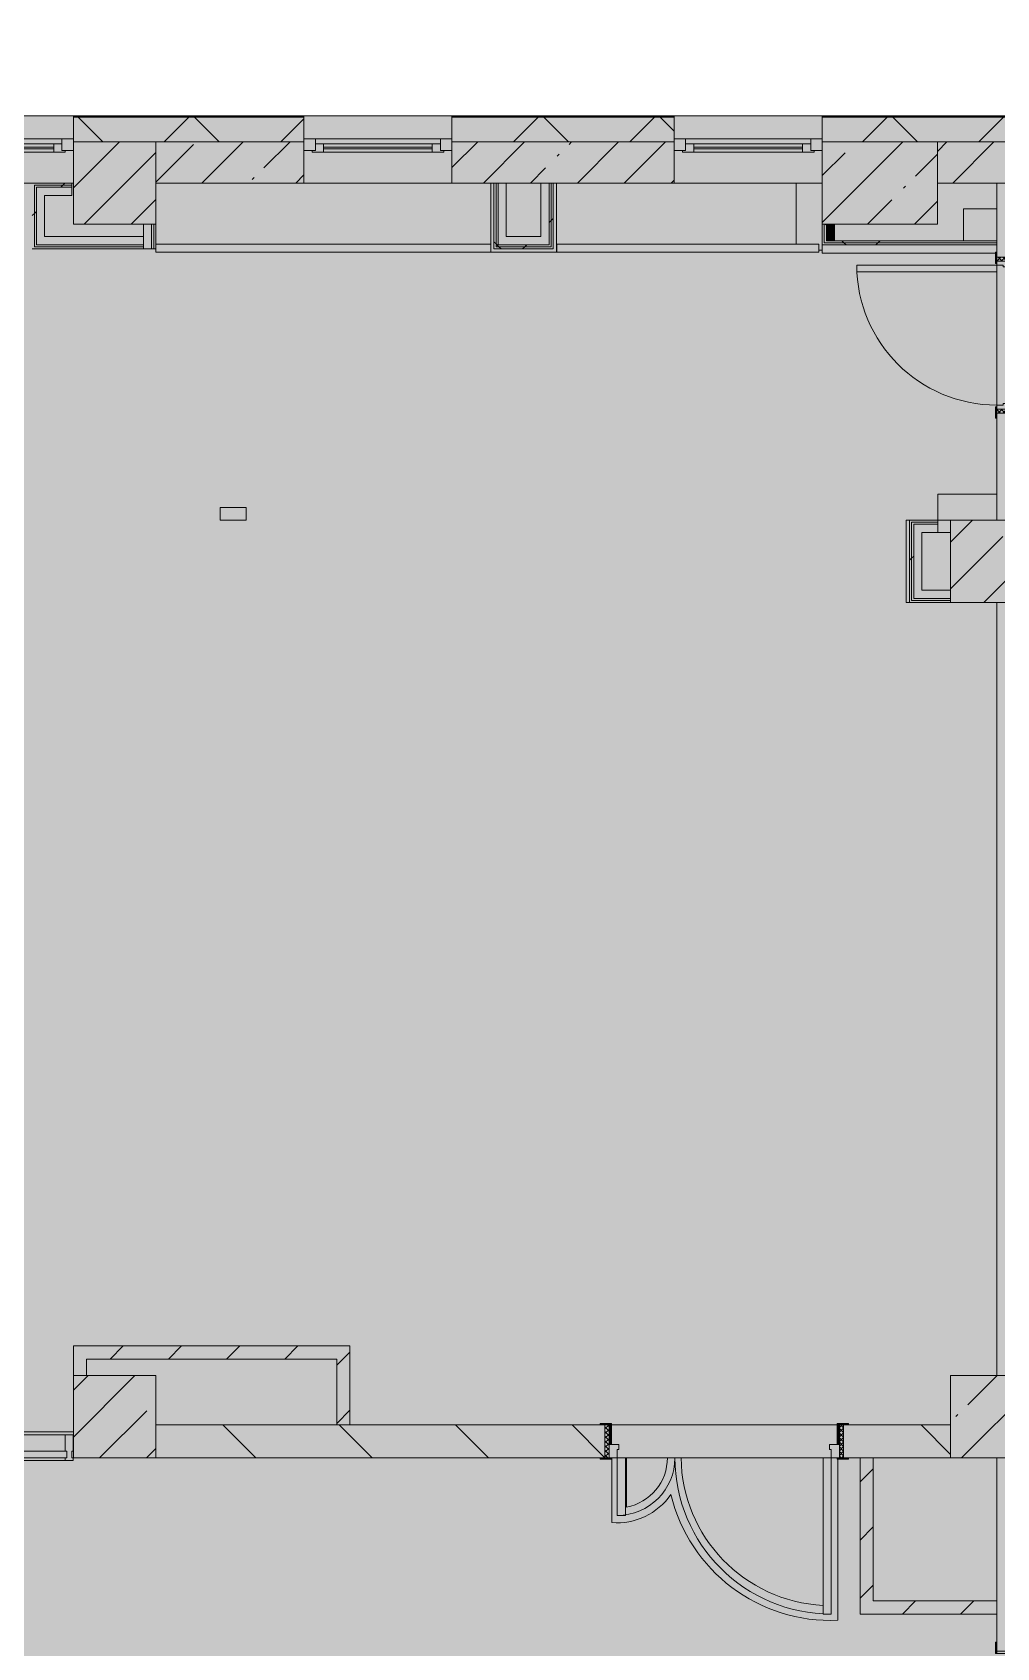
# Model space of a CAD drawing. Header units: millimetres. Extents: x 81731 to 272849, y -8553 to 29000.
# Drawn here: x 261189 to 267049, y 12246 to 22066 of the extents above; entities that cross this region are included whole.
import ezdxf

# ---------------------------------------------------------------- set-up
doc = ezdxf.new("R2010")
doc.units = ezdxf.units.MM
doc.linetypes.add('200_ШТРИХ__ш1_п0_6_', pattern=[800, 500, -300])
doc.layers.add('A-DETL-GENF-1', color=7, linetype='Continuous', lineweight=9, true_color=0xc0c0c0, transparency=0.4)
for name, color, linetype, lineweight in [('A-DETL-MBND-1', 7, '200_ШТРИХ__ш1_п0_6_', 9), ('A-WALL-6', 7, 'Continuous', 5), ('I-WALL-24', 7, 'Continuous', 5), ('S-COLS-1', 7, 'Continuous', 5)]:
    doc.layers.add(name, color=color, linetype=linetype, lineweight=lineweight)
for name, color, linetype, lineweight, true_color in [('A-DOOR-3', 7, 'Continuous', 5, 0xb7b7b7), ('A-DOOR-4', 7, 'Continuous', 5, 0xe2e2e2), ('A-DOOR-5', 7, 'Continuous', 5, 0xaaaaaa), ('A-DOOR-FRAM-2', 7, 'Continuous', 5, 0xe2e2e2), ('A-DOOR-FRAM-3', 7, 'Continuous', 5, 0xb7b7b7), ('A-DOOR-FRAM-4', 7, 'Continuous', 5, 0xaaaaaa), ('A-FLOR-2', 7, 'Continuous', 5, 0xb7b7b7), ('A-GLAZ-2', 7, 'Continuous', 5, 0x737373), ('A-GLAZ-CURT-3', 7, 'Continuous', 5, 0x737373), ('A-GLAZ-CWMG-4', 7, 'Continuous', 5, 0x737373), ('A-WALL-7', 7, 'Continuous', 5, 0x737373), ('A-WALL-8', 7, 'Continuous', 9, 0x737373), ('I-WALL-22', 7, 'Continuous', 5, 0xe7e7e7), ('I-WALL-23', 7, 'Continuous', 9, 0xe7e7e7), ('I-WALL-25', 7, 'Continuous', 5, 0x737373), ('S-COLS-2', 7, 'Continuous', 5, 0x737373)]:
    doc.layers.add(name, color=color, linetype=linetype, lineweight=lineweight, true_color=true_color)
pattern_1 = [(45, (145838.57, 0), (-285.1231, 285.1231), []), (45, (146123.7, 0), (-285.1231, 285.1231), [504.031, -100.806, 16.764, -84.042])]
pattern_2 = [(45, (145838.57, 0), (-176.7767, 176.7767), [])]
pattern_3 = [(45, (145838.6, 0), (-530.33, 530.33), []), (135, (145838.6, 0), (-530.33, -530.33), [])]

# ---------------------------------------------------------------- blocks, each defined once
blk = doc.blocks.new('110_Дверь_СКБ_2Ст - Д-1_л_Лестничная клетка EIS60 2-32142534-2_4_3_птичка')
at = {"layer": 'A-DOOR-4'}
for points in [[(662.5, 110), (662.5, 1010), (612.5, 1010), (612.5, 110)], [(-587.5, 510), (-637.5, 510), (-637.5, 110), (-587.5, 110), (-587.5, 433.2)], [(712.5, 30), (697.5, 30), (697.5, -110), (712.5, -110), (712.5, -30.6)]]:
    blk.add_hatch(color=256, dxfattribs=at).paths.add_polyline_path(points)
h = blk.add_hatch(color=256, dxfattribs=at)
h.paths.add_polyline_path([(712.5, 110), (662.5, 110), (662.5, 60), (652.5, 60), (652.5, 30), (712.5, 30)])
h.paths.add_polyline_path([(-627.5, 30), (-627.5, 60), (-637.5, 60), (-637.5, 110), (-687.5, 110), (-687.5, 30)])
at = {"layer": 'A-DOOR-FRAM-2'}
for points in [[(-672.5, 110), (-672.5, 118), (-742.5, 118), (-742.5, 110)], [(767.5, 110), (767.5, 118), (697.5, 118), (697.5, 110)], [(-672.5, 30), (-687.5, 30), (-687.5, -110), (-672.5, -110), (-672.5, -30.6)], [(-672.5, -110), (-742.5, -110), (-742.5, -118), (-672.5, -118)], [(767.5, -118), (767.5, -110), (697.5, -110), (697.5, -118)]]:
    blk.add_hatch(color=256, dxfattribs=at).paths.add_polyline_path(points)
at = {"layer": 'A-DOOR-3'}
for p, q in [((662.5, 1010), (612.5, 1010)), ((612.5, 1010), (612.5, 110)), ((662.5, 110), (662.5, 1010)), ((-637.5, 510), (-637.5, 110)), ((-587.5, 510), (-637.5, 510)), ((-587.5, 110), (-587.5, 510)), ((-637.5, 110), (-587.5, 110)), ((612.5, 110), (662.5, 110))]:
    blk.add_line(p, q, dxfattribs=at)
for centre, radius, start, end in [((662.5, 110), 900, 90, 180), ((-637.5, 110), 400, 360, 90)]:
    blk.add_arc(centre, radius, start, end, dxfattribs=at)
at = {"layer": 'A-DOOR-FRAM-3'}
for p, q in [((-672.5, 118), (-742.5, 118)), ((-742.5, 118), (-742.5, 110)), ((-742.5, 110), (-672.5, 110)), ((-637.5, 110), (-687.5, 110)), ((-687.5, 110), (-687.5, 30)), ((-672.5, 110), (-672.5, 118)), ((-637.5, 60), (-637.5, 110)), ((662.5, 110), (662.5, 60)), ((712.5, 110), (662.5, 110)), ((767.5, 118), (697.5, 118)), ((697.5, 118), (697.5, 110)), ((697.5, 110), (767.5, 110)), ((712.5, 30), (712.5, 110)), ((767.5, 110), (767.5, 118)), ((-687.5, 30), (-627.5, 30)), ((-672.5, 30), (-687.5, 30)), ((-687.5, 30), (-687.5, -110)), ((-672.5, -110), (-672.5, 30)), ((-627.5, 60), (-637.5, 60)), ((-627.5, 30), (-627.5, 60)), ((662.5, 60), (652.5, 60)), ((652.5, 60), (652.5, 30)), ((652.5, 30), (712.5, 30)), ((712.5, 30), (697.5, 30)), ((697.5, 30), (697.5, -110)), ((712.5, -110), (712.5, 30)), ((-672.5, -110), (-742.5, -110)), ((-742.5, -110), (-742.5, -118)), ((-742.5, -118), (-672.5, -118)), ((-687.5, -110), (-672.5, -110)), ((-672.5, -118), (-672.5, -110)), ((697.5, -110), (712.5, -110)), ((767.5, -110), (697.5, -110)), ((697.5, -110), (697.5, -118)), ((697.5, -118), (767.5, -118)), ((767.5, -118), (767.5, -110))]:
    blk.add_line(p, q, dxfattribs=at)
blk = doc.blocks.new('120_Окно_СКБ_1Ст - 120_Окно_СКБ_1Ст 900х2500_h_ с форточкой-V146-2_4_3_птичка')
at = {"layer": 'A-GLAZ-2'}
for p, q in [((-450, -127), (-450, -57)), ((-450, -57), (-380, -57)), ((450, -57), (-450, -57)), ((-380, -57), (-380, -127)), ((380, -87), (-380, -87)), ((-380, -87), (-380, -127)), ((-330, -137), (-330, -87)), ((330, -137), (330, -87)), ((380, -127), (380, -57)), ((380, -57), (450, -57)), ((380, -127), (380, -87)), ((450, -57), (450, -127)), ((-380, -127), (-450, -127)), ((-450, -127), (-400, -127)), ((-380, -127), (-400, -127)), ((-400, -127), (-400, -137)), ((-400, -137), (400, -137)), ((400, -137), (-400, -137)), ((-330, -107), (330, -107)), ((330, -117), (-330, -117)), ((450, -127), (380, -127)), ((400, -127), (380, -127)), ((400, -127), (449.8, -127)), ((400, -137), (400, -127))]:
    blk.add_line(p, q, dxfattribs=at)
blk = doc.blocks.new('110_Дверь_СКБ_1Ст_Внутренняя1 - Д-8 950x2100h_охрана-V99-2_4_3_птичка')
at = {"layer": 'A-DOOR-4'}
h = blk.add_hatch(color=256, dxfattribs=at)
h.paths.add_polyline_path([(-437.5, 100), (-437.5, 20), (-402.5, 20), (-402.5, 60), (-412.5, 60), (-416.2, 100)])
h.paths.add_polyline_path([(437.5, 100), (437.5, 60), (427.5, 60), (427.5, 20), (462.5, 20), (462.5, 100)])
at = {"layer": 'A-DOOR-5'}
h = blk.add_hatch(dxfattribs=at)
h.set_pattern_fill('FP_6', color=256, style=0, pattern_type=2)
h.set_pattern_definition([(135, (1826.41, 164.685), (-14.14214, -14.14214), []), (225, (1826.41, 164.685), (14.14214, -14.14214), [])])
h.paths.add_polyline_path([(487.5, 100), (462.5, 100), (462.5, -100), (487.5, -100), (487.5, -34.8)])
at = {"layer": 'A-DOOR-FRAM-2'}
for points in [[(397.5, 950), (397.5, 100), (437.5, 100), (437.5, 950)], [(-492.5, 108), (-492.5, 100), (-422.5, 100), (-422.5, 108)], [(511.4, 108), (447.5, 108), (447.5, 100), (517.5, 100), (517.5, 108)], [(-422.5, 20), (-437.5, 20), (-437.5, -100), (-422.5, -100), (-422.5, -34.8)], [(462.5, 20), (447.5, 20), (447.5, -100), (462.5, -100), (462.5, -34.8)], [(-492.5, -100), (-492.5, -108), (-422.5, -108), (-422.5, -100)], [(517.5, -100), (447.5, -100), (447.5, -108), (517.5, -108)]]:
    blk.add_hatch(color=256, dxfattribs=at).paths.add_polyline_path(points)
at = {"layer": 'A-DOOR-FRAM-4'}
h = blk.add_hatch(dxfattribs=at)
h.set_pattern_fill('FP_7', color=256, style=0, pattern_type=2)
h.set_pattern_definition([(45, (-296.384, 164.685), (-14.1421, 14.1421), []), (135, (-296.384, 164.685), (-14.1421, -14.1421), [])])
h.paths.add_polyline_path([(-437.5, 100), (-462.5, 100), (-462.5, -100), (-437.5, -100), (-437.5, -34.8)])
at = {"layer": 'A-DOOR-3'}
for p, q in [((437.5, 950), (397.5, 950)), ((397.5, 950), (397.5, 100)), ((437.5, 100), (437.5, 950)), ((397.5, 100), (437.5, 100))]:
    blk.add_line(p, q, dxfattribs=at)
blk.add_arc((437.5, 100), 850, 90, 180, dxfattribs=at)
at = {"layer": 'A-DOOR-FRAM-3'}
for p, q in [((-422.5, 108), (-492.5, 108)), ((-492.5, 108), (-492.5, 100)), ((-492.5, 100), (-422.5, 100)), ((-437.5, 100), (-462.5, 100)), ((-462.5, 100), (-462.5, -100)), ((-412.5, 100), (-437.5, 100)), ((-437.5, 100), (-437.5, 20)), ((-437.5, -100), (-437.5, 100)), ((-422.5, 100), (-437.5, 100)), ((-437.5, 100), (-437.5, 99)), ((-437.5, 99), (-422.5, 99)), ((-422.5, 100), (-422.5, 108)), ((-422.5, 99), (-422.5, 100)), ((-412.5, 60), (-412.5, 100)), ((437.5, 100), (437.5, 60)), ((462.5, 100), (437.5, 100)), ((517.5, 108), (447.5, 108)), ((447.5, 108), (447.5, 100)), ((462.5, 100), (447.5, 100)), ((447.5, 100), (447.5, 99)), ((447.5, 100), (517.5, 100)), ((447.5, 99), (462.5, 99)), ((462.5, 20), (462.5, 100)), ((487.5, 100), (462.5, 100)), ((462.5, 100), (462.5, -100)), ((462.5, 99), (462.5, 100)), ((487.5, -100), (487.5, 100)), ((517.5, 100), (517.5, 108)), ((-437.5, 20), (-402.5, 20)), ((-422.5, 20), (-437.5, 20)), ((-437.5, 20), (-437.5, -100)), ((-422.5, -100), (-422.5, 20)), ((-402.5, 60), (-412.5, 60)), ((-402.5, 20), (-402.5, 60)), ((437.5, 60), (427.5, 60)), ((427.5, 60), (427.5, 20)), ((427.5, 20), (462.5, 20)), ((462.5, 20), (447.5, 20)), ((447.5, 20), (447.5, -100)), ((462.5, -100), (462.5, 20)), ((-422.5, -100), (-492.5, -100)), ((-492.5, -100), (-492.5, -108)), ((-492.5, -108), (-422.5, -108)), ((-462.5, -100), (-437.5, -100)), ((-437.5, -100), (-422.5, -100)), ((-422.5, -108), (-422.5, -100)), ((447.5, -100), (462.5, -100)), ((517.5, -100), (447.5, -100)), ((447.5, -100), (447.5, -108)), ((447.5, -108), (517.5, -108)), ((462.5, -100), (487.5, -100)), ((517.5, -108), (517.5, -100))]:
    blk.add_line(p, q, dxfattribs=at)
blk = doc.blocks.new('120_Окно_СКБ_2Ст_Фрамуга сверху - 120_Окно_СКБ_2Ст_2300х2500_h_ ДОО-V168-2_4_3_птичка')
at = {"layer": 'A-GLAZ-2'}
for p, q in [((-1150, -127), (-1150, -57)), ((-1150, -57), (-1080, -57)), ((1150, -57), (-1150, -57)), ((-1080, -57), (-1080, -127)), ((-1080, -57), (1080, -57)), ((520, -87), (-1080, -87)), ((-1080, -87), (-1080, -127)), ((-1030, -137), (-1030, -87)), ((470, -137), (470, -87)), ((520, -127), (520, -57)), ((520, -57), (590, -57)), ((520, -127), (520, -87)), ((590, -57), (590, -127)), ((1080, -87), (590, -87)), ((590, -87), (590, -127)), ((640, -137), (640, -87)), ((1030, -137), (1030, -87)), ((1080, -127), (1080, -57)), ((1080, -57), (1150, -57)), ((1080, -127), (1080, -87)), ((1150, -57), (1150, -127)), ((-1080, -127), (-1150, -127)), ((-1150, -127), (-1100, -127)), ((-1080, -127), (-1100, -127)), ((-1100, -127), (-1100, -137)), ((-1100, -137), (540, -137)), ((540, -137), (-1100, -137)), ((-1030, -107), (470, -107)), ((470, -117), (-1030, -117)), ((590, -127), (520, -127)), ((540, -127), (520, -127)), ((540, -127), (570, -127)), ((540, -127), (570, -127)), ((540, -137), (540, -127)), ((590, -127), (570, -127)), ((570, -127), (570, -137)), ((570, -137), (1100, -137)), ((1100, -137), (570, -137)), ((640, -107), (1030, -107)), ((1030, -117), (640, -117)), ((1150, -127), (1080, -127)), ((1100, -127), (1080, -127)), ((1100, -127), (1150, -127)), ((1100, -137), (1100, -127))]:
    blk.add_line(p, q, dxfattribs=at)
blk = doc.blocks.new('120_Окно_СКБ_1Ст - 120_Окно_СКБ_1Ст 900х2500_h_ с форточкой-22877787-2_4_3_птичка')
at = {"layer": 'A-GLAZ-2'}
for p, q in [((-450, -127), (-450, -57)), ((-450, -57), (-380, -57)), ((450, -57), (-450, -57)), ((-380, -57), (-380, -127)), ((380, -87), (-380, -87)), ((-380, -87), (-380, -127)), ((-330, -137), (-330, -87)), ((330, -137), (330, -87)), ((380, -127), (380, -57)), ((380, -57), (450, -57)), ((380, -127), (380, -87)), ((450, -57), (450, -127)), ((-380, -127), (-450, -127)), ((-450, -127), (-400, -127)), ((-380, -127), (-400, -127)), ((-400, -127), (-400, -137)), ((-400, -137), (400, -137)), ((400, -137), (-400, -137)), ((-330, -107), (330, -107)), ((330, -117), (-330, -117)), ((450, -127), (380, -127)), ((400, -127), (380, -127)), ((400, -127), (450, -127)), ((400, -137), (400, -127))]:
    blk.add_line(p, q, dxfattribs=at)
blk = doc.blocks.new('BSC_Колонна _Прямоугольная - 700х500-23282984-2_4_3_птичка')
at = {"layer": 'S-COLS-1'}
h = blk.add_hatch(dxfattribs=at)
h.set_pattern_fill('FP_125', color=256, style=0, pattern_type=2)
h.set_pattern_definition([(45, (-120500, -21150), (-285.1231, 285.1231), []), (45, (-120214.88, -21150), (-285.1231, 285.1231), [504.031, -100.806, 16.764, -84.042])])
h.paths.add_polyline_path([(-138.1, -250), (350, -250), (350, 250), (-350, 250), (-350, -250)])
at = {"layer": 'S-COLS-2'}
for p, q in [((350, 250), (-350, 250)), ((-350, 250), (-350, -250)), ((350, -250), (350, 250)), ((-350, -250), (350, -250))]:
    blk.add_line(p, q, dxfattribs=at)
blk = doc.blocks.new('BSC_Колонна _Прямоугольная - 500х500-23282985-2_4_3_птичка')
at = {"layer": 'S-COLS-1'}
h = blk.add_hatch(dxfattribs=at)
h.set_pattern_fill('FP_126', color=256, style=0, pattern_type=2)
h.set_pattern_definition([(45, (-115850.45, -21150), (-285.1231, 285.1231), []), (45, (-115565.32, -21150), (-285.1231, 285.1231), [504.031, -100.806, 16.764, -84.042])])
h.paths.add_polyline_path([(-250, -250), (250, -250), (250, 250), (-250, 250), (-250, -95.3)])
at = {"layer": 'S-COLS-2'}
for p, q in [((250, 250), (-250, 250)), ((-250, 250), (-250, -250)), ((250, -250), (250, 250)), ((-250, -250), (250, -250))]:
    blk.add_line(p, q, dxfattribs=at)
blk = doc.blocks.new('BSC_Колонна _Прямоугольная - 500х500-22291386-2_4_3_птичка')
at = {"layer": 'S-COLS-1'}
h = blk.add_hatch(dxfattribs=at)
h.set_pattern_fill('FP_146', color=256, style=0, pattern_type=2)
h.set_pattern_definition([(45, (-121180, -13650), (-285.1231, 285.1231), []), (45, (-120894.88, -13650), (-285.1231, 285.1231), [504.031, -100.806, 16.764, -84.042])])
h.paths.add_polyline_path([(-250, -250), (250, -250), (250, 250), (-250, 250), (-250, -115.2)])
at = {"layer": 'S-COLS-2'}
for p, q in [((250, 250), (-250, 250)), ((-250, 250), (-250, -250)), ((250, -250), (250, 250)), ((-250, -250), (250, -250))]:
    blk.add_line(p, q, dxfattribs=at)
blk = doc.blocks.new('BSC_Колонна _Прямоугольная - 500х500-V200-2_4_3_птичка')
at = {"layer": 'S-COLS-1'}
h = blk.add_hatch(dxfattribs=at)
h.set_pattern_fill('FP_155', color=256, style=0, pattern_type=2)
h.set_pattern_definition([(45, (-121180, -18850), (-285.1231, 285.1231), []), (45, (-120894.88, -18850), (-285.1231, 285.1231), [504.031, -100.806, 16.764, -84.042])])
h.paths.add_polyline_path([(-250, -250), (250, -250), (250, 250), (-250, 250), (-250, -109.1)])
at = {"layer": 'S-COLS-2'}
for p, q in [((250, 250), (-250, 250)), ((-250, 250), (-250, -250)), ((250, -250), (250, 250)), ((-250, -250), (250, -250))]:
    blk.add_line(p, q, dxfattribs=at)
blk = doc.blocks.new('110_Дверь_СКБ_2Ст - Д-6_п__ ДОО_Дв_1450x2100h_Дверь из раздевальной в коридор-32371698-2_4_3_птичка')
at = {"layer": 'A-DOOR-4'}
h = blk.add_hatch(color=256, dxfattribs=at)
h.paths.add_polyline_path([(-637.5, -100), (-637.5, -50), (-627.5, -50), (-627.5, -20), (-687.5, -20), (-687.5, -100)])
h.paths.add_polyline_path([(662.5, -100), (712.5, -100), (712.5, -20), (652.5, -20), (652.5, -50), (662.5, -50)])
for points in [[(-587.5, -450), (-587.5, -100), (-637.5, -100), (-637.5, -450)], [(612.5, -1050), (662.5, -1050), (662.5, -100), (612.5, -100)]]:
    blk.add_hatch(color=256, dxfattribs=at).paths.add_polyline_path(points)
at = {"layer": 'A-DOOR-5'}
h = blk.add_hatch(dxfattribs=at)
h.set_pattern_fill('FP_41', color=256, style=0, pattern_type=2)
h.set_pattern_definition([(225, (1576.41, -164.685), (-14.14214, 14.14214), []), (135, (1576.41, -164.685), (14.14214, 14.14214), [])])
h.paths.add_polyline_path([(737.5, -100), (737.5, 100), (712.5, 100), (712.5, -100)])
at = {"layer": 'A-DOOR-FRAM-2'}
for points in [[(-672.5, 100), (-672.5, 108), (-742.5, 108), (-742.5, 100)], [(-672.5, -20), (-672.5, 100), (-687.5, 100), (-687.5, -20)], [(767.5, 100), (767.5, 108), (697.5, 108), (697.5, 100)], [(712.5, -20), (712.5, 100), (697.5, 100), (697.5, -20)], [(-672.5, -108), (-672.5, -100), (-742.5, -100), (-742.5, -108)], [(767.5, -108), (767.5, -100), (697.5, -100), (697.5, -108)]]:
    blk.add_hatch(color=256, dxfattribs=at).paths.add_polyline_path(points)
at = {"layer": 'A-DOOR-FRAM-4'}
h = blk.add_hatch(dxfattribs=at)
h.set_pattern_fill('FP_42', color=256, style=0, pattern_type=2)
h.set_pattern_definition([(315, (-546.384, -164.685), (-14.1421, -14.1421), []), (225, (-546.384, -164.685), (-14.1421, 14.1421), [])])
h.paths.add_polyline_path([(-687.5, -100), (-687.5, 100), (-712.5, 100), (-712.5, -100)])
at = {"layer": 'A-DOOR-3'}
for p, q in [((-637.5, -100), (-587.5, -100)), ((-637.5, -450), (-637.5, -100)), ((-587.5, -100), (-587.5, -450)), ((612.5, -100), (662.5, -100)), ((612.5, -1050), (612.5, -100)), ((662.5, -100), (662.5, -1050)), ((-587.5, -450), (-637.5, -450)), ((662.5, -1050), (612.5, -1050))]:
    blk.add_line(p, q, dxfattribs=at)
for centre, radius, start, end in [((-637.5, -100), 350, 270, 0), ((662.5, -100), 950, 180, 270)]:
    blk.add_arc(centre, radius, start, end, dxfattribs=at)
at = {"layer": 'A-DOOR-FRAM-3'}
for p, q in [((-742.5, 108), (-672.5, 108)), ((-742.5, 100), (-742.5, 108)), ((-672.5, 100), (-742.5, 100)), ((-712.5, 100), (-687.5, 100)), ((-712.5, -100), (-712.5, 100)), ((-687.5, 100), (-687.5, -100)), ((-687.5, 100), (-672.5, 100)), ((-687.5, -20), (-687.5, 100)), ((-672.5, 108), (-672.5, 100)), ((-672.5, 100), (-672.5, -20)), ((697.5, 100), (697.5, 108)), ((697.5, 108), (767.5, 108)), ((697.5, -20), (697.5, 100)), ((697.5, 100), (712.5, 100)), ((767.5, 100), (697.5, 100)), ((712.5, -100), (712.5, 100)), ((712.5, 100), (737.5, 100)), ((712.5, 100), (712.5, -20)), ((737.5, 100), (737.5, -100)), ((767.5, 108), (767.5, 100)), ((-687.5, -20), (-627.5, -20)), ((-687.5, -100), (-687.5, -20)), ((-672.5, -20), (-687.5, -20)), ((-637.5, -50), (-637.5, -100)), ((-627.5, -50), (-637.5, -50)), ((-627.5, -20), (-627.5, -50)), ((652.5, -20), (712.5, -20)), ((652.5, -50), (652.5, -20)), ((662.5, -50), (652.5, -50)), ((662.5, -100), (662.5, -50)), ((712.5, -20), (697.5, -20)), ((712.5, -20), (712.5, -100)), ((-742.5, -100), (-672.5, -100)), ((-742.5, -108), (-742.5, -100)), ((-672.5, -108), (-742.5, -108)), ((-687.5, -100), (-712.5, -100)), ((-637.5, -100), (-687.5, -100)), ((-672.5, -100), (-672.5, -108)), ((712.5, -100), (662.5, -100)), ((697.5, -108), (697.5, -100)), ((697.5, -100), (767.5, -100)), ((767.5, -108), (697.5, -108)), ((737.5, -100), (712.5, -100)), ((767.5, -100), (767.5, -108))]:
    blk.add_line(p, q, dxfattribs=at)
blk = doc.blocks.new('Системная панель - Стекло - 40мм-32428871-2_4_3_птичка')
at = {"layer": 'A-GLAZ-CURT-3'}
for p, q in [((749.5, 0), (-749.5, 0)), ((-749.5, 0), (-749.5, -40)), ((749.5, -40), (749.5, 0)), ((-749.5, -40), (749.5, -40))]:
    blk.add_line(p, q, dxfattribs=at)
blk = doc.blocks.new('Прямоугольный импост - Импост структурный с накладкой - 160мм Темный-32428319-2_4_3_птичка')
at = {"layer": 'A-GLAZ-CWMG-4'}
for p, q in [((0, 140), (-50, 140)), ((-50, 140), (-50, 40)), ((0, 40), (0, 140)), ((-50, 40), (-40, 40)), ((-40, 0), (-50, 0)), ((-50, 0), (-50, -17)), ((-40, 40), (-40, 0)), ((-10, 0), (-10, 40)), ((-10, 40), (0, 40)), ((0, 0), (-10, 0)), ((0, -17), (0, 0)), ((-50, -17), (0, -17))]:
    blk.add_line(p, q, dxfattribs=at)
blk = doc.blocks.new('Прямоугольный импост - Импост структурный с накладкой - 160мм Темный-32428868-2_4_3_птичка')
at = {"layer": 'A-GLAZ-CWMG-4'}
for p, q in [((114070.5, 13540), (115549.5, 13540)), ((114070.5, 13383), (115549.5, 13383))]:
    blk.add_line(p, q, dxfattribs=at)

msp = doc.modelspace()

# ---------------------------------------------------------------- hatches: boundary and pattern name
at = {"layer": 'A-DETL-GENF-1'}
msp.add_hatch(color=256, dxfattribs=at).paths.add_polyline_path([(268055.5, -258), (271076.6, -258), (271076.6, 21558), (239146.6, 21558), (239146.6, 27348), (230698.6, 27348), (230698.6, 5750), (235040.6, 5750), (235040.6, -258), (267128, -258)])
at = {"layer": 'A-WALL-6'}
h = msp.add_hatch(dxfattribs=at)
h.set_pattern_fill('FP_66', color=256, style=0, pattern_type=2)
h.set_pattern_definition([(45, (145838.57, 0), (-353.5534, 353.5534), []), (135, (145838.57, 0), (-353.5534, -353.5534), [])])
h.paths.add_polyline_path([(271068.6, 21400), (271068.6, 21550), (265988.8, 21550), (265988.8, 21400), (270918.6, 21400)])
h.paths.add_polyline_path([(265088.8, 21400), (265088.8, 21550), (263739, 21550), (263739, 21400), (264345.4, 21400)])
h.paths.add_polyline_path([(252287.7, 21400), (252689, 21400), (252689, 21550), (251388.8, 21550), (251388.8, 21400), (251888.6, 21400)])
h.paths.add_polyline_path([(254889, 21400), (254889, 21550), (253589, 21550), (253589, 21400), (254142.7, 21400)])
h.paths.add_polyline_path([(255789, 21400), (257088.6, 21400), (257088.6, 21550), (255789, 21550)])
h.paths.add_polyline_path([(261939, 21400), (262839, 21400), (262839, 21550), (261439, 21550), (261439, 21400), (261562.9, 21400)])
h.paths.add_polyline_path([(259139, 21400), (259139, 21550), (257988.6, 21550), (257988.6, 21400)])
h.paths.add_polyline_path([(249088.8, 21400), (249088.8, 21550), (247888.6, 21550), (247888.6, 21400), (248577.6, 21400)])
h.paths.add_polyline_path([(239146.6, 21400), (239148.6, 21400), (239144.5, 21550), (238898.6, 21550), (238898.6, 21400), (239105.5, 21400)])
h.paths.add_polyline_path([(242448.6, 21400), (246988.6, 21400), (246988.6, 21550), (242448.6, 21550)])
at = {"layer": 'I-WALL-22'}
for points in [[(261429, 21075), (261429, 21125), (261264, 21125), (261264, 21075)], [(261914, 20749), (261914, 20900), (261864, 20900), (261864, 20749)], [(267040.6, 20724), (267040.6, 20730), (267048.6, 20730), (267048.6, 20774), (265988.6, 20774), (265988.6, 20724), (266200.5, 20724)], [(266594.2, 18625), (266594.2, 19025), (266544.2, 19025), (266544.2, 18625)], [(266768.6, 18625), (266768.6, 18675), (266594.2, 18675), (266594.2, 18625)]]:
    msp.add_hatch(color=256, dxfattribs=at).paths.add_polyline_path(points)
at = {"layer": 'I-WALL-23'}
for points in [[(261214, 20774), (261264, 20774), (261264, 21125), (261214, 21125), (261214, 21054.7)], [(264069.1, 20774), (264069.1, 21150), (264019.1, 21150), (264019.1, 20774)], [(264329.1, 20824), (264329.1, 21150), (264279.1, 21150), (264279.1, 20824)], [(261264, 20774), (261864, 20774), (261864, 20824), (261264, 20824)], [(264069.1, 20774), (264329.1, 20774), (264329.1, 20824), (264069.1, 20824)], [(266063.6, 20799), (266063.6, 20900), (266013.6, 20900), (266013.6, 20799)], [(266690.6, 19025), (266690.6, 19075), (266544.2, 19075), (266544.2, 19025), (266664.2, 19025)]]:
    msp.add_hatch(color=256, dxfattribs=at).paths.add_polyline_path(points)
at = {"layer": 'I-WALL-24'}
h = msp.add_hatch(dxfattribs=at)
h.set_pattern_fill('FP_74', color=256, style=0, pattern_type=2)
h.set_pattern_definition(pattern_1)
h.paths.add_polyline_path([(257988.6, 21150), (259139, 21150), (259139, 21400), (257988.6, 21400)])
h.paths.add_polyline_path([(261939, 21150), (262839, 21150), (262839, 21400), (261939, 21400), (261939, 21239.3)])
h.paths.add_polyline_path([(267048.6, 21150), (267048.6, 21400), (266688.6, 21400), (266688.6, 21150)])
h.paths.add_polyline_path([(264354.1, 21150), (265088.8, 21150), (265088.8, 21400), (263739, 21400), (263739, 21150), (264345.4, 21150)])
h.paths.add_polyline_path([(246976.1, 21150), (246988.6, 21150), (246988.6, 21400), (246638.6, 21400), (246638.6, 21150), (246963.6, 21150)])
h.paths.add_polyline_path([(248577.6, 21150), (249088.8, 21150), (249088.8, 21400), (247888.6, 21400), (247888.6, 21150)])
h.paths.add_polyline_path([(251888.6, 21150), (252689, 21150), (252689, 21400), (251888.6, 21400)])
h.paths.add_polyline_path([(254142.7, 21150), (254889, 21150), (254889, 21400), (253589, 21400), (253589, 21150), (254063.6, 21150)])
h.paths.add_polyline_path([(257088.6, 21150), (257088.6, 21400), (256888.6, 21400), (256888.6, 21150), (256925.3, 21150)])
h.paths.add_polyline_path([(256188.6, 21150), (256188.6, 21400), (255789, 21400), (255789, 21150), (255997.8, 21150)])
h = msp.add_hatch(dxfattribs=at)
h.set_pattern_fill('FP_160', color=256, style=0, pattern_type=2)
h.set_pattern_definition(pattern_3)
h.paths.add_polyline_path([(261189, 20749), (261201.5, 20749), (261201.5, 21150), (261189, 21150), (261189, 21054.7)])
h = msp.add_hatch(dxfattribs=at)
h.set_pattern_fill('FP_160', color=256, style=0, pattern_type=2)
h.set_pattern_definition(pattern_3)
h.paths.add_polyline_path([(261264, 21137.5), (261429, 21137.5), (261429, 21150), (261201.5, 21150), (261201.5, 21137.5), (261214, 21137.5)])
h = msp.add_hatch(dxfattribs=at)
h.set_pattern_fill('FP_160', color=256, style=0, pattern_type=2)
h.set_pattern_definition(pattern_3)
h.paths.add_polyline_path([(261201.5, 20761.5), (261214, 20761.5), (261214, 21137.5), (261201.5, 21137.5), (261201.5, 21054.7)])
h = msp.add_hatch(dxfattribs=at)
h.set_pattern_fill('FP_160', color=256, style=0, pattern_type=2)
h.set_pattern_definition(pattern_3)
h.paths.add_polyline_path([(261429, 21125), (261429, 21137.5), (261214, 21137.5), (261214, 21125), (261264, 21125)])
h = msp.add_hatch(dxfattribs=at)
h.set_pattern_fill('FP_160', color=256, style=0, pattern_type=2)
h.set_pattern_definition(pattern_3)
h.paths.add_polyline_path([(264006.6, 20749), (264006.6, 21150), (263994.1, 21150), (263994.1, 20749)])
h = msp.add_hatch(dxfattribs=at)
h.set_pattern_fill('FP_160', color=256, style=0, pattern_type=2)
h.set_pattern_definition(pattern_3)
h.paths.add_polyline_path([(264019.1, 20761.5), (264019.1, 21150), (264006.6, 21150), (264006.6, 20761.5)])
h = msp.add_hatch(dxfattribs=at)
h.set_pattern_fill('FP_160', color=256, style=0, pattern_type=2)
h.set_pattern_definition(pattern_3)
h.paths.add_polyline_path([(264329.1, 20774), (264341.6, 20774), (264341.6, 21150), (264329.1, 21150), (264329.1, 20824)])
h = msp.add_hatch(dxfattribs=at)
h.set_pattern_fill('FP_160', color=256, style=0, pattern_type=2)
h.set_pattern_definition(pattern_3)
h.paths.add_polyline_path([(264354.1, 20761.5), (264354.1, 21150), (264341.6, 21150), (264345.4, 20761.5)])
h = msp.add_hatch(dxfattribs=at)
h.set_pattern_fill('FP_160', color=256, style=0, pattern_type=2)
h.set_pattern_definition(pattern_3)
h.paths.add_polyline_path([(261926.5, 20749), (261926.5, 20900), (261914, 20900), (261914, 20749)])
h = msp.add_hatch(dxfattribs=at)
h.set_pattern_fill('FP_160', color=256, style=0, pattern_type=2)
h.set_pattern_definition(pattern_3)
h.paths.add_polyline_path([(266013.6, 20799), (266013.6, 20900), (266001.1, 20900), (266001.1, 20799)])
h = msp.add_hatch(dxfattribs=at)
h.set_pattern_fill('FP_160', color=256, style=0, pattern_type=2)
h.set_pattern_definition(pattern_3)
h.paths.add_polyline_path([(264354.1, 20749), (264354.1, 20761.5), (264006.6, 20761.5), (264006.6, 20749), (264345.4, 20749)])
h = msp.add_hatch(dxfattribs=at)
h.set_pattern_fill('FP_160', color=256, style=0, pattern_type=2)
h.set_pattern_definition(pattern_3)
h.paths.add_polyline_path([(264019.1, 20761.5), (264341.6, 20761.5), (264341.6, 20774), (264019.1, 20774)])
h = msp.add_hatch(dxfattribs=at)
h.set_pattern_fill('FP_160', color=256, style=0, pattern_type=2)
h.set_pattern_definition(pattern_3)
h.paths.add_polyline_path([(267048.6, 20774), (267048.6, 20786.5), (265988.6, 20786.5), (265988.6, 20774), (266200.5, 20774)])
h = msp.add_hatch(dxfattribs=at)
h.set_pattern_fill('FP_160', color=256, style=0, pattern_type=2)
h.set_pattern_definition(pattern_3)
h.paths.add_polyline_path([(267048.6, 20786.5), (267048.6, 20799), (266001.1, 20799), (266001.1, 20786.5), (266200.5, 20786.5)])
h = msp.add_hatch(dxfattribs=at)
h.set_pattern_fill('FP_160', color=256, style=0, pattern_type=2)
h.set_pattern_definition(pattern_3)
h.paths.add_polyline_path([(266531.7, 18600), (266531.7, 19087.5), (266519.2, 19087.5), (266519.2, 18600)])
h = msp.add_hatch(dxfattribs=at)
h.set_pattern_fill('FP_160', color=256, style=0, pattern_type=2)
h.set_pattern_definition(pattern_3)
h.paths.add_polyline_path([(266544.2, 18612.5), (266544.2, 19075), (266531.7, 19075), (266531.7, 18612.5)])
h = msp.add_hatch(dxfattribs=at)
h.set_pattern_fill('FP_78', color=256, style=0, pattern_type=2)
h.set_pattern_definition(pattern_2)
h.paths.add_polyline_path([(263119, 14000), (263119, 14080), (261518.6, 14080), (261518.6, 14000), (263039, 14000)])
h = msp.add_hatch(dxfattribs=at)
h.set_pattern_fill('FP_78', color=256, style=0, pattern_type=2)
h.set_pattern_definition(pattern_2)
h.paths.add_polyline_path([(263119, 13600), (263119, 14000), (263039, 14000), (263039, 13600)])
h = msp.add_hatch(dxfattribs=at)
h.set_pattern_fill('FP_77', color=256, style=0, pattern_type=2)
h.set_pattern_definition([(135, (145838.57, 0), (-353.5534, -353.5534), [])])
h.paths.add_polyline_path([(261939, 13400), (264668.6, 13400), (264668.6, 13600), (261939, 13600), (261939, 13534.8)])
h.paths.add_polyline_path([(266118.6, 13400), (266768.6, 13400), (266768.6, 13600), (266118.6, 13600), (266118.6, 13534.8)])
h = msp.add_hatch(dxfattribs=at)
h.set_pattern_fill('FP_78', color=256, style=0, pattern_type=2)
h.set_pattern_definition(pattern_2)
h.paths.add_polyline_path([(266298.6, 12450), (266298.6, 13400), (266218.6, 13400), (266218.6, 12450)])
h = msp.add_hatch(dxfattribs=at)
h.set_pattern_fill('FP_78', color=256, style=0, pattern_type=2)
h.set_pattern_definition(pattern_2)
h.paths.add_polyline_path([(267048.6, 12450), (267048.6, 12530), (266298.6, 12530), (266298.6, 12450)])
at = {"layer": 'S-COLS-1'}
h = msp.add_hatch(dxfattribs=at)
h.set_pattern_fill('FP_74', color=256, style=0, pattern_type=2)
h.set_pattern_definition(pattern_1)
h.paths.add_polyline_path([(261938.6, 13400), (261938.6, 13900), (261438.6, 13900), (261438.6, 13400), (261562.9, 13400)])

# ---------------------------------------------------------------- linework, layer by layer
at = {"layer": 'A-DETL-MBND-1'}
for p, q in [((265830.6, 20779), (265830.6, 21150)), ((267048.6, 20992), (266846.6, 20992)), ((266846.6, 20992), (266846.6, 20799)), ((265968.8, 20742), (265988.6, 20742)), ((266690.6, 19100), (266690.6, 19258)), ((266690.6, 19258), (267048.6, 19258)), ((262330.6, 19100), (262330.6, 19177.5)), ((262330.6, 19177.5), (262488.6, 19177.5)), ((262488.6, 19177.5), (262488.6, 19100)), ((262330.6, 19100), (262488.6, 19100)), ((266690.6, 19025), (266768.6, 19025))]:
    msp.add_line(p, q, dxfattribs=at)
at = {"layer": 'A-FLOR-2'}
for p, q in [((263974.1, 20779), (263974.1, 21150)), ((264374.1, 21150), (264374.1, 20730)), ((264374.1, 20730), (263974.1, 20730)), ((267048.6, 19800), (267048.6, 20610)), ((267048.6, 20610), (267048.6, 19800)), ((266499.2, 18600), (266499.2, 19100)), ((266499.2, 19100), (266519.2, 19100)), ((266690.6, 19100), (266768.6, 19100)), ((266519.2, 18600), (266499.2, 18600)), ((258378.6, 13557), (261438.6, 13557)), ((264709.5, 13400), (264709.5, 13006.4)), ((264799.5, 13400), (264793.6, 13400)), ((265993.6, 13400), (264799.5, 13400)), ((264799.5, 13100.3), (264799.5, 13400)), ((266083.6, 12411.9), (266083.6, 13392))]:
    msp.add_line(p, q, dxfattribs=at)
for centre, radius, start, end in [((264743, 13400), 305, 280.66451, 0), ((266041, 13411), 910, 180.6926, 267.00995), ((264743, 13400), 395, 265.12655, 325.57769), ((266041, 13411), 1000, 193.54971, 272.43764)]:
    msp.add_arc(centre, radius, start, end, dxfattribs=at)
at = {"layer": 'A-WALL-7'}
for p, q in [((265988.8, 21558), (255789, 21558)), ((261439, 21558), (261439, 21400)), ((262839, 21400), (262839, 21558)), ((263739, 21558), (263739, 21400)), ((265088.8, 21400), (265088.8, 21558)), ((271076.6, 21558), (265988.8, 21558)), ((265988.8, 21558), (265988.8, 21400)), ((267048.6, 21400), (270918.6, 21400))]:
    msp.add_line(p, q, dxfattribs=at)
at = {"layer": 'A-WALL-8'}
for p, q in [((262839, 21553), (261439, 21553)), ((262839, 21550), (261439, 21550)), ((265088.8, 21553), (263739, 21553)), ((265088.8, 21550), (263739, 21550)), ((271071.6, 21553), (265988.8, 21553)), ((271068.6, 21550), (265988.8, 21550)), ((262839, 21400), (261939, 21400)), ((265088.8, 21400), (263739, 21400)), ((267048.6, 21400), (266688.6, 21400)), ((261264, 21150), (261201.5, 21150)), ((261201.5, 20761.5), (261201.5, 21137.5)), ((261429, 21137.5), (261201.5, 21137.5)), ((261214, 20774), (261214, 21125)), ((261429, 21125), (261214, 21125)), ((264069.1, 21150), (263994.1, 21150)), ((264006.6, 20761.5), (264006.6, 21150)), ((264019.1, 20774), (264019.1, 21150)), ((264354.1, 21150), (264279.1, 21150)), ((264329.1, 21150), (264329.1, 20774)), ((264341.6, 21150), (264341.6, 20761.5)), ((267248.6, 21150), (267048.6, 21150)), ((261914, 20749), (261914, 20900)), ((261926.5, 20749), (261926.5, 20900)), ((266001.1, 20786.5), (266001.1, 20900)), ((266013.6, 20799), (266013.6, 20900)), ((261864, 20761.5), (261201.5, 20761.5)), ((261864, 20774), (261214, 20774)), ((264341.6, 20761.5), (264006.6, 20761.5)), ((264329.1, 20774), (264019.1, 20774)), ((267048.6, 20774), (265988.6, 20774)), ((267048.6, 20786.5), (266001.1, 20786.5)), ((266013.6, 20799), (266063.6, 20799)), ((266531.7, 19087.5), (266531.7, 18612.5)), ((266531.7, 19087.5), (266690.6, 19087.5)), ((266544.2, 19075), (266544.2, 18625)), ((266544.2, 19075), (266690.6, 19075)), ((266531.7, 18612.5), (266768.6, 18612.5)), ((266544.2, 18625), (266768.6, 18625)), ((263039, 13600), (263119, 13600)), ((266298.6, 13400), (266218.6, 13400)), ((267048.6, 12450), (267048.6, 12530))]:
    msp.add_line(p, q, dxfattribs=at)
at = {"layer": 'I-WALL-25'}
for p, q in [((262839, 21150), (262839, 21400)), ((263739, 21400), (263739, 21150)), ((265088.8, 21150), (265088.8, 21400)), ((261439, 21150), (256888.6, 21150)), ((261429, 21075), (261429, 21150)), ((263994.1, 21150), (261939, 21150)), ((263994.1, 21150), (263994.1, 20749)), ((264069.1, 21150), (264279.1, 21150)), ((264069.1, 20824), (264069.1, 21150)), ((264279.1, 21150), (264279.1, 20824)), ((265988.6, 21150), (264354.1, 21150)), ((264354.1, 20749), (264354.1, 21150)), ((266688.6, 21150), (267048.6, 21150)), ((267048.6, 21150), (267048.6, 20730)), ((261264, 20824), (261264, 21075)), ((261264, 21075), (261429, 21075)), ((261864, 20824), (261264, 20824)), ((261864, 20900), (261864, 20749)), ((261939, 20729), (261939, 20900)), ((264279.1, 20824), (264069.1, 20824)), ((265988.6, 20900), (265988.6, 20724)), ((266063.6, 20799), (266063.6, 20900)), ((261189, 20749), (261939, 20749)), ((261939, 20779), (263974.1, 20779)), ((263974.1, 20729), (261939, 20729)), ((263974.1, 20729), (263974.1, 20779)), ((263994.1, 20749), (264354.1, 20749)), ((264375.1, 20779), (265968.8, 20779)), ((264375.1, 20779), (264375.1, 20729)), ((265968.8, 20729), (264375.1, 20729)), ((265968.8, 20729), (265968.8, 20779)), ((265988.6, 20724), (267040.6, 20724)), ((267048.6, 20799), (266063.6, 20799)), ((267048.6, 20730), (267048.6, 20799)), ((267048.6, 19800), (267048.6, 20610)), ((267048.6, 19720), (267048.6, 19100)), ((266519.2, 19100), (266519.2, 18600)), ((266690.6, 19100), (266519.2, 19100)), ((266690.6, 19025), (266690.6, 19100)), ((266594.2, 18675), (266594.2, 19025)), ((266594.2, 19025), (266690.6, 19025)), ((266768.6, 18675), (266594.2, 18675)), ((266519.2, 18600), (266768.6, 18600)), ((267048.6, 18600), (267048.6, 13900)), ((261438.6, 14080), (261438.6, 13900)), ((263119, 14080), (261438.6, 14080)), ((263119, 13600), (263119, 14080)), ((261518.6, 13900), (261518.6, 14000)), ((261518.6, 14000), (263039, 14000)), ((263039, 14000), (263039, 13600)), ((261438.6, 13900), (261518.6, 13900)), ((263039, 13600), (261939, 13600)), ((261939, 13600), (261939, 13400)), ((264638.6, 13600), (263119, 13600)), ((264708.6, 13600), (266078.6, 13600)), ((266768.6, 13600), (266148.6, 13600)), ((261939, 13400), (264638.6, 13400)), ((266148.6, 13400), (266218.6, 13400)), ((266218.6, 13400), (266218.6, 12450)), ((266298.6, 13400), (266768.6, 13400)), ((266298.6, 12530), (266298.6, 13400)), ((267048.6, 13400), (267048.6, 12530)), ((267048.6, 12530), (266298.6, 12530)), ((266218.6, 12450), (267048.6, 12450)), ((267048.6, 12450), (267048.6, 12280))]:
    msp.add_line(p, q, dxfattribs=at)
at = {"layer": 'S-COLS-2'}
for p, q in [((261938.6, 13900), (261438.6, 13900)), ((261438.6, 13900), (261438.6, 13400)), ((261938.6, 13400), (261938.6, 13900)), ((261438.6, 13400), (261938.6, 13400))]:
    msp.add_line(p, q, dxfattribs=at)

# ---------------------------------------------------------------- block references
at = {"layer": 'A-DOOR-3'}
for name, p, rotation in [('110_Дверь_СКБ_1Ст_Внутренняя1 - Д-8 950x2100h_охрана-V99-2_4_3_птичка', (267148.6, 20212.5), 89.99999999999991), ('110_Дверь_СКБ_2Ст - Д-1_л_Лестничная клетка EIS60 2-32142534-2_4_3_птичка', (267158.6, 11537.5), 269.9999999999999)]:
    msp.add_blockref(name, p, dxfattribs=dict(at, rotation=rotation))
msp.add_blockref('110_Дверь_СКБ_2Ст - Д-6_п__ ДОО_Дв_1450x2100h_Дверь из раздевальной в коридор-32371698-2_4_3_птичка', (265381.1, 13500), dxfattribs=at)
at = {"layer": 'A-GLAZ-2'}
for name, p in [('120_Окно_СКБ_2Ст_Фрамуга сверху - 120_Окно_СКБ_2Ст_2300х2500_h_ ДОО-V168-2_4_3_птичка', (260289, 21475)), ('120_Окно_СКБ_1Ст - 120_Окно_СКБ_1Ст 900х2500_h_ с форточкой-22877787-2_4_3_птичка', (263289, 21475)), ('120_Окно_СКБ_1Ст - 120_Окно_СКБ_1Ст 900х2500_h_ с форточкой-V146-2_4_3_птичка', (265538.8, 21475))]:
    msp.add_blockref(name, p, dxfattribs=at)
at = {"layer": 'A-GLAZ-CURT-3', "rotation": 180}
msp.add_blockref('Системная панель - Стекло - 40мм-32428871-2_4_3_птичка', (260648.6, 13400), dxfattribs=at)
at = {"layer": 'A-GLAZ-CWMG-4'}
for name, p in [('Прямоугольный импост - Импост структурный с накладкой - 160мм Темный-32428868-2_4_3_птичка', (145838.6, 0)), ('Прямоугольный импост - Импост структурный с накладкой - 160мм Темный-32428319-2_4_3_птичка', (261438.1, 13400))]:
    msp.add_blockref(name, p, dxfattribs=at)
at = {"layer": 'S-COLS-2'}
for name, p in [('BSC_Колонна _Прямоугольная - 500х500-23282985-2_4_3_птичка', (261689, 21150)), ('BSC_Колонна _Прямоугольная - 700х500-23282984-2_4_3_птичка', (266338.6, 21150)), ('BSC_Колонна _Прямоугольная - 500х500-V200-2_4_3_птичка', (267018.6, 18850)), ('BSC_Колонна _Прямоугольная - 500х500-22291386-2_4_3_птичка', (267018.6, 13650))]:
    msp.add_blockref(name, p, dxfattribs=at)

doc.saveas('drawing.dxf')
